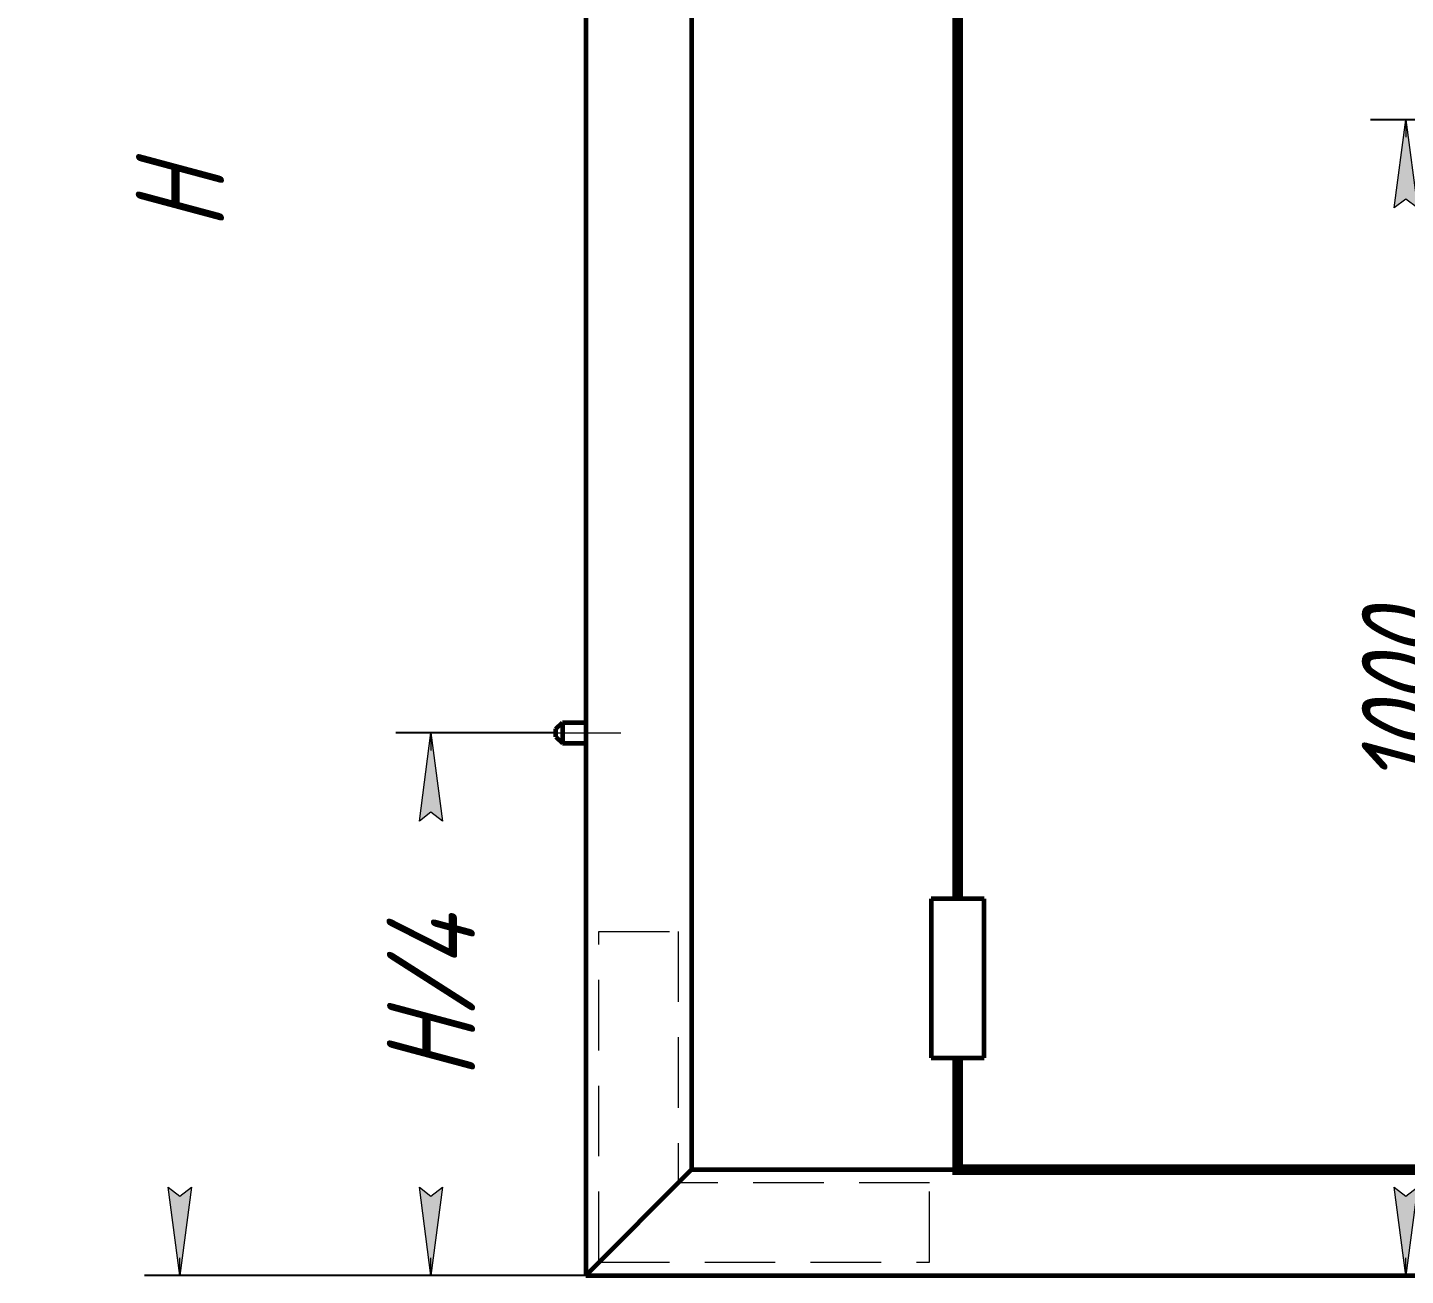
# Model space of a CAD drawing. Header units: millimetres. Extents: x -68 to 2520, y 0 to 297.
# Drawn here: x 887.2 to 965.3, y 89.4 to 160.1 of the extents above; entities that cross this region are included whole.
import ezdxf

# ---------------------------------------------------------------- set-up
doc = ezdxf.new("R2010")
doc.units = ezdxf.units.MM
for name, pattern in [('K5LT_AXLED', [13.660316, 9.160316, -1.5, 1.5, -1.5]), ('K5LT_BASIC', [0]), ('K5LT_DASHED', [6, 4, -2]), ('K5LT_THIN', [0])]:
    doc.linetypes.add(name, pattern=pattern)
doc.layers.add('Системный слой', color=7, linetype='Continuous')
doc.styles.add('KDIMTEXTSTYLE', font='GOST_AU.SHX', dxfattribs={"width": 0.96, "oblique": 15, "height": 5})
doc.dimstyles.new('KDIMSTYLE (1.50)', dxfattribs={"dimtxt": 5, "dimasz": 1, "dimexe": 2, "dimexo": 0, "dimgap": 1, "dimtad": 1, "dimlfac": 0.666667, "dimtxsty": 'KDIMTEXTSTYLE', "dimsah": 1, "dimcen": 0, "dimdle": 1, "dimadec": 0, "dimazin": 0, "dimtfac": 0.667, "dimtmove": 0, "dimatfit": 3, "dimfxl": 1, "dimtvp": 1, "dimtolj": 1, "dimtzin": 0, "dimarcsym": 0})

# ---------------------------------------------------------------- blocks, each defined once
blk = doc.blocks.new('U12')
at = {"layer": 'Системный слой', "color": 5, "linetype": 'K5LT_BASIC', "lineweight": 60, "true_color": 0x0000ff}
for p, q in [((941.428, 110.733), (938.428, 110.733)), ((938.428, 110.733), (938.428, 101.733)), ((941.428, 101.733), (941.428, 110.733)), ((938.428, 101.733), (941.428, 101.733))]:
    blk.add_line(p, q, dxfattribs=at)
blk = doc.blocks.new('U14')
at = {"layer": 'Системный слой', "color": 5, "linetype": 'K5LT_BASIC', "lineweight": 60, "true_color": 0x0000ff}
for p, q in [((941.428, 110.733), (938.428, 110.733)), ((938.428, 110.733), (938.428, 101.733)), ((941.428, 101.733), (941.428, 110.733)), ((938.428, 101.733), (941.428, 101.733))]:
    blk.add_line(p, q, dxfattribs=at)
blk = doc.blocks.new('KDIMARROW_01')
at = {"layer": 'Системный слой'}
blk.add_hatch(color=0, dxfattribs=at).paths.add_polyline_path([(0, 0), (-5, 0.658), (-4.5, 0), (-5, -0.658)])
at = {"layer": 'Системный слой', "color": 0, "linetype": 'K5LT_THIN', "lineweight": 18}
for p, q in [((-4.5, 0), (-5, 0.658)), ((-5, 0.658), (0, 0)), ((0, 0), (-5, -0.658)), ((-5, -0.658), (-4.5, 0)), ((0, 0), (-1, 0))]:
    blk.add_line(p, q, dxfattribs=at)

msp = doc.modelspace()

# ---------------------------------------------------------------- linework, layer by layer
at = {"layer": 'Системный слой', "color": 5, "linetype": 'K5LT_BASIC', "lineweight": 60, "true_color": 0x0000ff}
for p, q in [((918.83456, 212.39632), (918.83456, 89.39632)), ((918.83456, 212.39632), (918.83456, 89.39632)), ((924.83456, 206.39632), (924.83456, 95.39632)), ((924.83456, 206.39632), (924.83456, 95.39632)), ((917.14406, 120.36682), (917.51156, 120.73432)), ((917.14406, 120.36682), (917.51156, 120.73432)), ((917.14406, 119.92749), (917.14406, 120.36516)), ((917.14406, 119.92749), (917.14406, 120.36516)), ((917.51156, 120.73432), (918.83456, 120.73432)), ((917.51156, 120.73432), (918.83456, 120.73432)), ((917.51156, 120.7337), (918.83456, 120.7337)), ((917.51156, 120.7337), (917.51156, 119.55832)), ((917.51156, 120.7337), (918.83456, 120.7337)), ((917.51156, 120.7337), (917.51156, 119.55832)), ((917.14406, 119.92582), (917.51156, 119.55832)), ((917.14406, 119.92582), (917.51156, 119.55832)), ((917.51156, 119.55832), (918.83456, 119.55832)), ((917.51156, 119.55832), (918.83456, 119.55832)), ((924.83456, 95.39632), (918.83456, 89.39632)), ((924.83456, 95.39632), (918.83456, 89.39632)), ((924.83456, 95.39632), (1002.83456, 95.39632)), ((924.83456, 95.39632), (1002.83456, 95.39632)), ((918.83456, 89.39632), (1011.83456, 89.39632)), ((918.83456, 89.39632), (1011.83456, 89.39632))]:
    msp.add_line(p, q, dxfattribs=at)
at = {"layer": 'Системный слой', "color": 30, "linetype": 'K5LT_AXLED', "lineweight": 18, "true_color": 0xff8000}
msp.add_line((915.14406, 120.14632), (920.83456, 120.14632), dxfattribs=at)
msp.add_line((915.14406, 120.14632), (920.83456, 120.14632), dxfattribs=at)
at = {"layer": 'Системный слой', "color": 7, "linetype": 'K5LT_DASHED', "lineweight": 18}
for p, q in [((919.58456, 90.14632), (919.58456, 108.89632)), ((919.58456, 108.89632), (924.08456, 108.89632)), ((924.08456, 108.89632), (924.08456, 94.64632)), ((938.33456, 94.64632), (924.08456, 94.64632)), ((938.33456, 90.14632), (938.33456, 94.64632)), ((919.58456, 90.14632), (938.33456, 90.14632))]:
    msp.add_line(p, q, dxfattribs=at)
at = {"layer": 'Системный слой', "color": 5, "linetype": 'K5LT_BASIC', "true_color": 0x0000ff, "const_width": 0.6}
for points in [[(939.92796, 189.5135), (939.92796, 195.84985), (986.68226, 195.84985), (986.68226, 95.39632), (939.92796, 95.39632), (939.92796, 101.73268)], [(939.92796, 189.5135), (939.92796, 195.84985), (986.68226, 195.84985), (986.68226, 95.39632), (939.92796, 95.39632), (939.92796, 101.73268)], [(939.92796, 110.73268), (939.92796, 180.5135)], [(939.92796, 110.73268), (939.92796, 180.5135)]]:
    msp.add_lwpolyline(points, dxfattribs=at)

# ---------------------------------------------------------------- block references
at = {"layer": 'Системный слой'}
for name in ['U12', 'U14']:
    msp.add_blockref(name, (0, 0), dxfattribs=at)

# ---------------------------------------------------------------- dimensions: what is measured, and where the dimension line sits
at = {"layer": 'Системный слой', "color": 7}
for base, p1, p2, location, text in [((895.82508, 212.39632), (918.83456, 89.39632), (918.83456, 212.39632), (895.82508, 150.39632), '\\H5.0;\\W0.965;\\Q15;\\H5.0;\\W0.965;\\Q15;\\Q15;Н'), ((895.82508, 212.39632), (918.83456, 89.39632), (918.83456, 212.39632), (895.82508, 150.39632), '\\H5.0;\\W0.965;\\Q15;\\H5.0;\\W0.965;\\Q15;\\Q15;Н'), ((965.33456, 154.89647), (986.52541, 89.39632), (996.02352, 154.89647), (965.33456, 121.89647), '\\H5.0;\\W0.965;\\Q15;\\H5.0;\\W0.965;\\Q15;\\Q15;1000'), ((965.33456, 154.89647), (986.52541, 89.39632), (996.02352, 154.89647), (965.33456, 121.89647), '\\H5.0;\\W0.965;\\Q15;\\H5.0;\\W0.965;\\Q15;\\Q15;1000'), ((910.06038, 120.14632), (918.83456, 89.39632), (917.14406, 120.14632), (910.06038, 105.14632), '\\H5.0;\\W0.965;\\Q15;\\H5.0;\\W0.965;\\Q15;\\Q15;Н/4'), ((910.06038, 120.14632), (918.83456, 89.39632), (917.14406, 120.14632), (910.06038, 105.14632), '\\H5.0;\\W0.965;\\Q15;\\H5.0;\\W0.965;\\Q15;\\Q15;Н/4')]:
    msp.add_linear_dim(base=base, p1=p1, p2=p2, angle=90, location=location, text=text, dimstyle='KDIMSTYLE (1.50)', override={"dimexo": 0, "dimblk1": 'KDIMARROW_01', "dimblk2": 'KDIMARROW_01', "dimse1": 0, "dimse2": 0, "dimclrt": 7, "dimtolj": 1}, dxfattribs=at).render()

doc.saveas('drawing.dxf')
